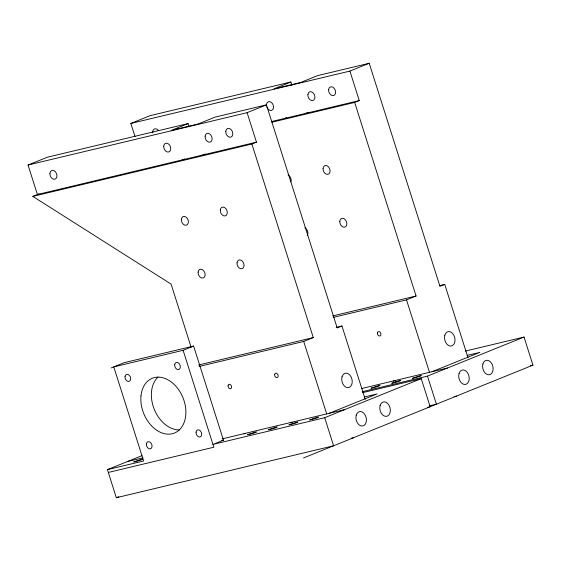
<?xml version="1.0" encoding="UTF-8"?>
<svg xmlns="http://www.w3.org/2000/svg" width="561" height="561" viewBox="0 0 561 561"><rect width="100%" height="100%" fill="white"/><g stroke="black" fill="none" stroke-linecap="round" stroke-linejoin="round"><path stroke-width="0.84" d="M365.232 399.362L341.958 325.983L337.182 327.919L266.419 104.858L247.106 112.67L256.468 142.157L37.405 194.527L28.05 165.032L47.362 157.22L188.075 123.588L188.868 126.092M134.998 136.561L130.839 123.455L150.152 115.643L290.864 82.004L291.923 85.349M188.075 123.588L171.154 130.433L198.054 124.002L214.975 117.158L266.419 104.858M290.864 82.004L273.943 88.848L300.843 82.418L317.764 75.574L369.208 63.274L439.971 286.341L444.754 284.406L468.028 357.778M191.091 347.161L171.091 284.104L32.819 196.385L39.018 193.875M130.839 123.455L349.903 71.086L369.208 63.274M182.255 159.899L184.646 158.931M285.044 118.322L286.636 117.677M202.949 154.955L205.34 153.987M305.738 113.371L308.129 112.403M32.819 196.385L251.875 144.016L256.468 142.157M271.987 122.2L354.664 102.439L359.257 100.58L349.903 71.086M111.197 367.932L124.297 362.637L193.622 346.067L223.467 440.154L212.956 444.41L324.693 417.7L421.248 378.64L430.161 406.725L427.601 407.335M324.693 417.7L333.606 445.785L116.33 497.726L107.417 469.634L143.63 460.981L113.785 366.887L183.103 350.316L193.622 346.067M199.218 366.438L303.718 341.453L313.283 337.589L251.875 144.016M333.444 317.337L406.508 299.876L416.073 296.005L354.664 102.439M107.417 469.634L141.982 455.651M116.33 497.726L118.764 496.737M329.251 413.289L377.048 393.948L364.292 396.999M432.04 371.705L479.844 352.371L467.082 355.422M362.301 391.697L427.482 376.115L524.037 337.056L532.95 365.148L303.508 457.958M28.05 165.032L247.106 112.67M271.412 121.576L359.257 100.58M439.852 285.577L444.754 284.406M332.806 315.913L416.073 296.005M336.242 327.351L341.958 325.983M198.58 365.008L313.283 337.589M465.251 351.109L524.037 337.056M361.459 388.577L447.559 367.995M362.455 392.693L421.248 378.64M127.494 461.514L143.013 457.804M222.1 438.898L344.77 409.579M530.39 365.758L532.95 365.148M221.777 440.56L223.467 440.154M108.308 472.446L213.846 447.215L183.103 350.316M454.017 396.669L456.472 396.08M429.579 405.834L436.395 404.201L427.482 376.115M351.228 438.246L353.682 437.664M406.508 299.876L429.523 372.413M303.718 341.453L326.733 413.997M393.352 381.235A2.307 1.655 68 0 1 395.414 381.115M304.819 227.864A4.614 3.303 68 0 1 307.232 235.466M152.725 132.866A4.614 3.303 68 0 1 154.408 129.002A4.614 3.303 68 0 1 158.314 130.39M266.538 105.657A4.614 3.303 68 0 1 271.033 102.186A4.614 3.303 68 0 1 272.653 109.697A4.614 3.303 68 0 1 266.791 106.821M288.066 175.053A4.614 3.303 68 0 1 290.928 181.799M179.611 429.908A29.551 21.164 68 0 1 154.317 409.453A29.551 21.164 68 0 1 158.034 377.055M290.563 422.812A2.307 1.655 68 0 1 292.625 422.692M244.007 433.941A2.307 1.655 68 0 1 245.62 433.555M133.855 461.906C141.947 460.448 148.847 456.465 133.855 461.906M247.667 434.698C255.76 433.239 262.66 429.256 247.667 434.698M268.361 429.747C276.454 428.288 283.347 424.305 268.361 429.747M289.055 424.803C297.148 423.345 304.041 419.362 289.055 424.803M309.742 419.859C317.842 418.401 324.735 414.418 309.742 419.859M371.151 388.17C379.243 386.711 386.143 382.728 371.151 388.17M391.844 383.226C399.937 381.768 406.837 377.777 391.844 383.226M412.538 378.275C420.631 376.817 427.524 372.834 412.538 378.275M339.819 221.223A4.614 3.303 68 0 0 344.706 227.135A4.614 3.303 68 0 0 345.422 219.884A4.614 3.303 68 0 0 339.819 221.223M444.817 335.226A7.384 5.126 76.6 0 0 450.686 346.102A7.384 5.126 76.6 0 0 453.807 335.134A7.384 5.126 76.6 0 0 444.817 335.226M377.427 333.031A2.307 1.655 68 0 0 379.874 335.983A2.307 1.655 68 0 0 380.225 332.357A2.307 1.655 68 0 0 377.427 333.031M307.912 94.627A4.614 3.303 68 0 0 312.8 100.545A4.614 3.303 68 0 0 313.515 93.287A4.614 3.303 68 0 0 307.912 94.627M328.606 89.683A4.614 3.303 68 0 0 333.493 95.594A4.614 3.303 68 0 0 334.202 88.343A4.614 3.303 68 0 0 328.606 89.683M323.066 168.412A4.614 3.303 68 0 0 327.954 174.324A4.614 3.303 68 0 0 328.669 167.073A4.614 3.303 68 0 0 323.066 168.412M459.01 373.605A7.384 5.126 76.6 0 0 464.88 384.488A7.384 5.126 76.6 0 0 468.007 373.521A7.384 5.126 76.6 0 0 459.01 373.605M482.909 363.942A7.384 5.126 76.6 0 0 488.778 374.818A7.384 5.126 76.6 0 0 491.906 363.851A7.384 5.126 76.6 0 0 482.909 363.942M174.688 364.783A3.724 2.665 68 0 0 178.629 369.552A3.724 2.665 68 0 0 179.204 363.703A3.724 2.665 68 0 0 174.688 364.783M196.07 432.187A3.724 2.665 68 0 0 200.011 436.956A3.724 2.665 68 0 0 200.586 431.107A3.724 2.665 68 0 0 196.07 432.187M356.221 415.189A7.384 5.126 76.6 0 0 362.09 426.065A7.384 5.126 76.6 0 0 365.218 415.098A7.384 5.126 76.6 0 0 356.221 415.189M380.12 405.519A7.384 5.126 76.6 0 0 385.989 416.402A7.384 5.126 76.6 0 0 389.117 405.435A7.384 5.126 76.6 0 0 380.12 405.519M125.026 376.648A3.724 2.665 68 0 0 128.967 381.424A3.724 2.665 68 0 0 129.542 375.575A3.724 2.665 68 0 0 125.026 376.648M140.993 395.891A29.551 21.164 68 0 0 172.276 433.737A29.551 21.164 68 0 0 176.834 387.321A29.551 21.164 68 0 0 140.993 395.891M146.407 444.06A3.724 2.665 68 0 0 150.348 448.828A3.724 2.665 68 0 0 150.923 442.98A3.724 2.665 68 0 0 146.407 444.06M205.123 136.211A4.614 3.303 68 0 0 210.01 142.122A4.614 3.303 68 0 0 210.719 134.871A4.614 3.303 68 0 0 205.123 136.211M49.922 173.307A4.614 3.303 68 0 0 54.81 179.225A4.614 3.303 68 0 0 55.525 171.968A4.614 3.303 68 0 0 49.922 173.307M220.277 209.996A4.614 3.303 68 0 0 225.164 215.908A4.614 3.303 68 0 0 225.88 208.657A4.614 3.303 68 0 0 220.277 209.996M181.371 219.295A4.614 3.303 68 0 0 186.259 225.206A4.614 3.303 68 0 0 186.967 217.956A4.614 3.303 68 0 0 181.371 219.295M237.03 262.807A4.614 3.303 68 0 0 241.917 268.719A4.614 3.303 68 0 0 242.633 261.468A4.614 3.303 68 0 0 237.03 262.807M228.075 385.737A2.307 1.655 68 0 0 230.522 388.696A2.307 1.655 68 0 0 230.88 385.07A2.307 1.655 68 0 0 228.075 385.737M274.638 374.608A2.307 1.655 68 0 0 277.078 377.567A2.307 1.655 68 0 0 277.436 373.942A2.307 1.655 68 0 0 274.638 374.608M225.817 131.26A4.614 3.303 68 0 0 230.704 137.179A4.614 3.303 68 0 0 231.413 129.928A4.614 3.303 68 0 0 225.817 131.26M198.124 272.106A4.614 3.303 68 0 0 203.012 278.018A4.614 3.303 68 0 0 203.72 270.767A4.614 3.303 68 0 0 198.124 272.106M342.021 376.803A7.384 5.126 76.6 0 0 347.89 387.686A7.384 5.126 76.6 0 0 351.018 376.719A7.384 5.126 76.6 0 0 342.021 376.803M163.735 146.105A4.614 3.303 68 0 0 168.623 152.017A4.614 3.303 68 0 0 169.338 144.766A4.614 3.303 68 0 0 163.735 146.105"/></g></svg>
